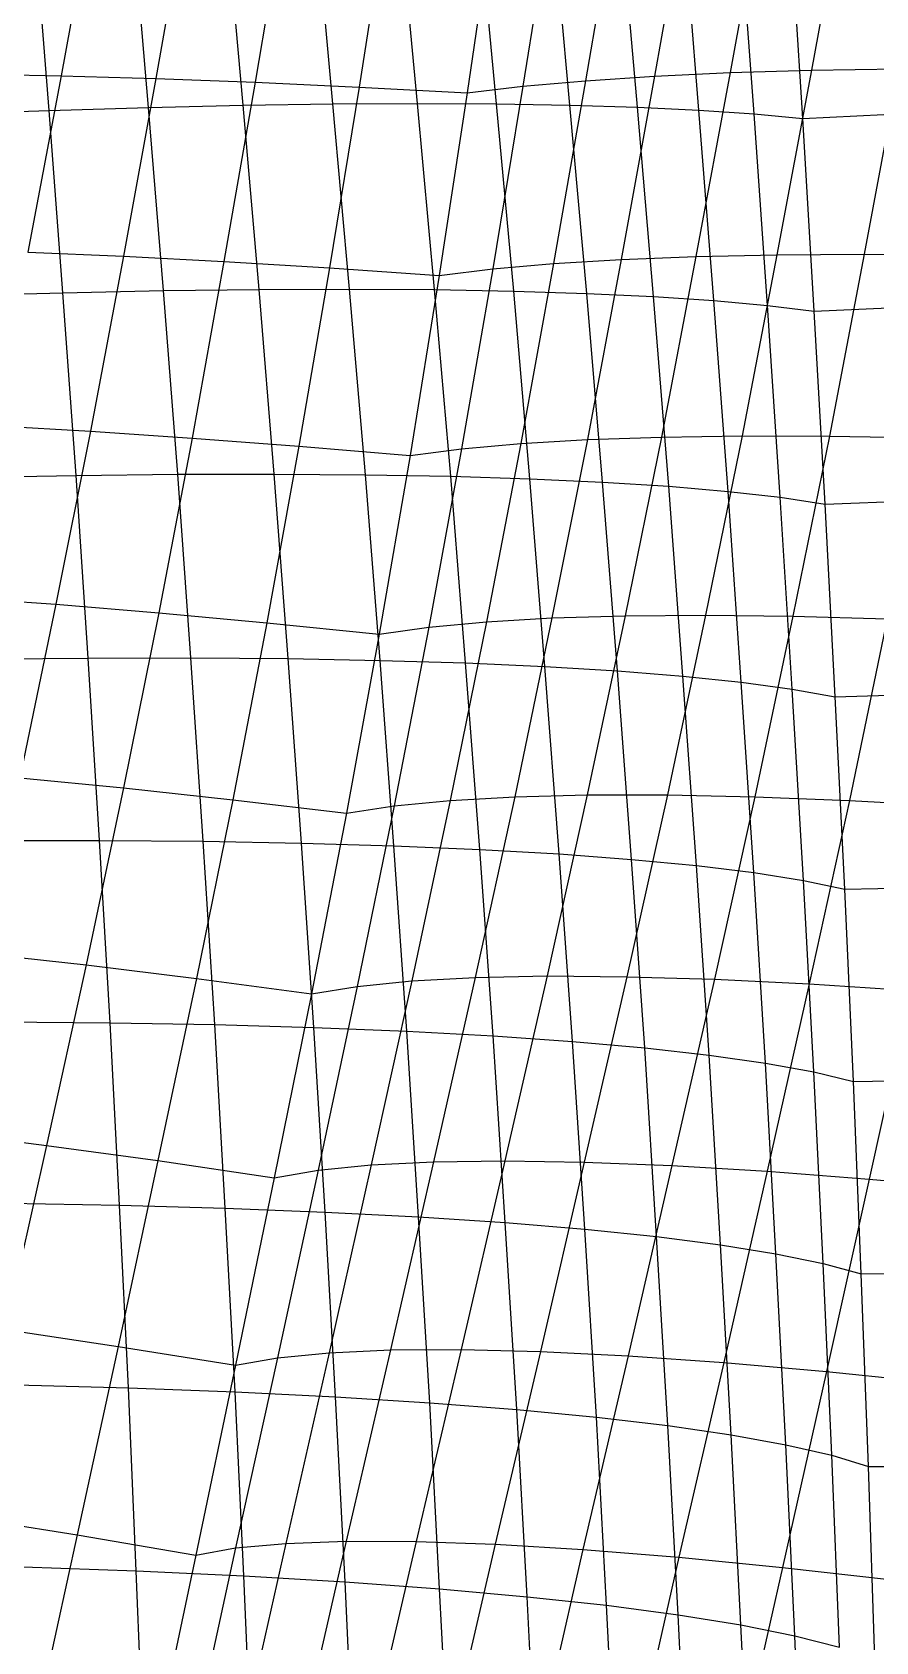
# Model space of a CAD drawing. Extents: x -429 to 429, y -1 to 209.
# Drawn here: x -371.35 to -361.31, y 160 to 179.16 of the extents above; entities that cross this region are included whole.
import ezdxf

# ---------------------------------------------------------------- set-up
doc = ezdxf.new("R2010")
doc.units = 0

msp = doc.modelspace()

# ---------------------------------------------------------------- linework, layer by layer
at = {"layer": 'default', "color": 5, "linetype": 'CONTINUOUS'}
for p, q in [((-363.553, 180.846, 150.04), (-363.945, 178.632, 149.878)), ((-362.645, 180.895, 148.681), (-363.047, 178.674, 148.504)), ((-361.671, 180.932, 147.37), (-362.077, 178.703, 147.182)), ((-370.616, 180.77, 158.432), (-371.008, 178.637, 158.265)), ((-369.503, 180.753, 157.326), (-369.883, 178.605, 157.165)), ((-368.337, 180.725, 156.279), (-368.701, 178.56, 156.131)), ((-367.12, 180.685, 155.294), (-367.464, 178.503, 155.163)), ((-365.856, 180.634, 154.373), (-366.178, 178.433, 154.267)), ((-365.856, 180.634, 154.373), (-366.178, 178.433, 154.267)), ((-365.161, 180.716, 152.89), (-365.513, 178.512, 152.764)), ((-364.393, 180.787, 151.445), (-364.767, 178.578, 151.299)), ((-363.047, 178.674, 148.504), (-362.077, 178.703, 147.182)), ((-362.077, 178.703, 147.182), (-362.489, 176.508, 146.988)), ((-362.077, 178.703, 147.182), (-361.038, 178.719, 145.916)), ((-361.038, 178.719, 145.916), (-361.45, 176.515, 145.714)), ((-372.073, 178.657, 159.425), (-371.008, 178.637, 158.265)), ((-371.008, 178.637, 158.265), (-371.406, 176.537, 158.09)), ((-371.008, 178.637, 158.265), (-369.883, 178.605, 157.165)), ((-369.883, 178.605, 157.165), (-370.269, 176.489, 156.997)), ((-369.883, 178.605, 157.165), (-368.701, 178.56, 156.131)), ((-368.701, 178.56, 156.131), (-369.071, 176.426, 155.974)), ((-368.701, 178.56, 156.131), (-367.464, 178.503, 155.163)), ((-366.178, 178.433, 154.267), (-365.513, 178.512, 152.764)), ((-365.513, 178.512, 152.764), (-365.872, 176.338, 152.628)), ((-365.513, 178.512, 152.764), (-364.767, 178.578, 151.299)), ((-364.767, 178.578, 151.299), (-365.149, 176.402, 151.146)), ((-364.767, 178.578, 151.299), (-363.945, 178.632, 149.878)), ((-363.945, 178.632, 149.878), (-364.342, 176.452, 149.708)), ((-363.945, 178.632, 149.878), (-363.047, 178.674, 148.504)), ((-363.047, 178.674, 148.504), (-363.454, 176.487, 148.321)), ((-367.464, 178.503, 155.163), (-367.816, 176.35, 155.024)), ((-367.464, 178.503, 155.163), (-366.178, 178.433, 154.267)), ((-366.178, 178.433, 154.267), (-366.51, 176.259, 154.151)), ((-366.178, 178.433, 154.267), (-366.51, 176.259, 154.151)), ((-371.406, 176.537, 158.09), (-370.269, 176.489, 156.997)), ((-370.269, 176.489, 156.997), (-370.66, 174.407, 156.823)), ((-370.269, 176.489, 156.997), (-369.071, 176.426, 155.974)), ((-369.071, 176.426, 155.974), (-369.449, 174.326, 155.809)), ((-369.071, 176.426, 155.974), (-367.816, 176.35, 155.024)), ((-365.872, 176.338, 152.628), (-365.149, 176.402, 151.146)), ((-365.149, 176.402, 151.146), (-365.538, 174.26, 150.983)), ((-365.149, 176.402, 151.146), (-364.342, 176.452, 149.708)), ((-364.342, 176.452, 149.708), (-364.744, 174.307, 149.531)), ((-364.342, 176.452, 149.708), (-363.454, 176.487, 148.321)), ((-363.454, 176.487, 148.321), (-363.865, 174.337, 148.131)), ((-363.454, 176.487, 148.321), (-362.489, 176.508, 146.988)), ((-362.489, 176.508, 146.988), (-362.904, 174.351, 146.788)), ((-362.489, 176.508, 146.988), (-361.45, 176.515, 145.714)), ((-361.45, 176.515, 145.714), (-361.864, 174.348, 145.508)), ((-361.45, 176.515, 145.714), (-360.34, 176.507, 144.505)), ((-367.816, 176.35, 155.024), (-368.179, 174.229, 154.874)), ((-367.816, 176.35, 155.024), (-366.51, 176.259, 154.151)), ((-366.51, 176.259, 154.151), (-366.856, 174.117, 154.021)), ((-366.51, 176.259, 154.151), (-366.856, 174.117, 154.021)), ((-366.51, 176.259, 154.151), (-365.872, 176.338, 152.628)), ((-365.872, 176.338, 152.628), (-366.242, 174.196, 152.482)), ((-371.808, 174.472, 157.911), (-370.66, 174.407, 156.823)), ((-370.66, 174.407, 156.823), (-371.071, 172.348, 156.63)), ((-370.66, 174.407, 156.823), (-369.449, 174.326, 155.809)), ((-369.449, 174.326, 155.809), (-369.847, 172.247, 155.626)), ((-369.449, 174.326, 155.809), (-368.179, 174.229, 154.874)), ((-365.538, 174.26, 150.983), (-364.744, 174.307, 149.531)), ((-364.744, 174.307, 149.531), (-365.168, 172.185, 149.335)), ((-364.744, 174.307, 149.531), (-363.865, 174.337, 148.131)), ((-363.865, 174.337, 148.131), (-364.297, 172.211, 147.922)), ((-363.865, 174.337, 148.131), (-362.904, 174.351, 146.788)), ((-362.904, 174.351, 146.788), (-363.34, 172.218, 146.569)), ((-362.904, 174.351, 146.788), (-361.864, 174.348, 145.508)), ((-361.864, 174.348, 145.508), (-362.299, 172.206, 145.282)), ((-361.864, 174.348, 145.508), (-360.749, 174.328, 144.295)), ((-368.179, 174.229, 154.874), (-368.562, 172.129, 154.705)), ((-368.179, 174.229, 154.874), (-366.856, 174.117, 154.021)), ((-366.856, 174.117, 154.021), (-367.222, 171.993, 153.873)), ((-366.856, 174.117, 154.021), (-367.222, 171.993, 153.873)), ((-366.856, 174.117, 154.021), (-366.242, 174.196, 152.482)), ((-366.242, 174.196, 152.482), (-366.633, 172.075, 152.317)), ((-366.242, 174.196, 152.482), (-365.538, 174.26, 150.983)), ((-365.538, 174.26, 150.983), (-365.948, 172.14, 150.802)), ((-372.23, 172.43, 157.713), (-371.071, 172.348, 156.63)), ((-371.071, 172.348, 156.63), (-371.502, 170.284, 156.423)), ((-371.071, 172.348, 156.63), (-369.847, 172.247, 155.626)), ((-369.847, 172.247, 155.626), (-370.266, 170.163, 155.427)), ((-369.847, 172.247, 155.626), (-368.562, 172.129, 154.705)), ((-365.948, 172.14, 150.802), (-365.168, 172.185, 149.335)), ((-365.168, 172.185, 149.335), (-365.61, 170.058, 149.123)), ((-365.168, 172.185, 149.335), (-364.297, 172.211, 147.922)), ((-364.297, 172.211, 147.922), (-364.747, 170.08, 147.698)), ((-364.297, 172.211, 147.922), (-363.34, 172.218, 146.569)), ((-363.34, 172.218, 146.569), (-363.792, 170.08, 146.336)), ((-363.34, 172.218, 146.569), (-362.299, 172.206, 145.282)), ((-362.299, 172.206, 145.282), (-362.751, 170.058, 145.041)), ((-362.299, 172.206, 145.282), (-361.179, 172.174, 144.065)), ((-368.562, 172.129, 154.705), (-368.967, 170.023, 154.519)), ((-368.562, 172.129, 154.705), (-367.222, 171.993, 153.873)), ((-367.222, 171.993, 153.873), (-366.633, 172.075, 152.317)), ((-366.633, 172.075, 152.317), (-367.046, 169.95, 152.133)), ((-366.633, 172.075, 152.317), (-365.948, 172.14, 150.802)), ((-365.948, 172.14, 150.802), (-366.378, 170.015, 150.604)), ((-361.179, 172.174, 144.065), (-361.627, 170.015, 143.821)), ((-367.222, 171.993, 153.873), (-367.613, 169.864, 153.704)), ((-367.222, 171.993, 153.873), (-367.613, 169.864, 153.704)), ((-371.502, 170.284, 156.423), (-370.266, 170.163, 155.427)), ((-370.266, 170.163, 155.427), (-370.713, 168.056, 155.206)), ((-370.266, 170.163, 155.427), (-368.967, 170.023, 154.519)), ((-365.61, 170.058, 149.123), (-364.747, 170.08, 147.698)), ((-364.747, 170.08, 147.698), (-365.226, 167.925, 147.452)), ((-364.747, 170.08, 147.698), (-363.792, 170.08, 146.336)), ((-363.792, 170.08, 146.336), (-364.275, 167.917, 146.079)), ((-363.792, 170.08, 146.336), (-362.751, 170.058, 145.041)), ((-368.967, 170.023, 154.519), (-369.4, 167.895, 154.311)), ((-368.967, 170.023, 154.519), (-367.613, 169.864, 153.704)), ((-367.613, 169.864, 153.704), (-367.046, 169.95, 152.133)), ((-367.046, 169.95, 152.133), (-367.487, 167.801, 151.928)), ((-367.046, 169.95, 152.133), (-366.378, 170.015, 150.604)), ((-366.378, 170.015, 150.604), (-366.836, 167.866, 150.384)), ((-366.378, 170.015, 150.604), (-365.61, 170.058, 149.123)), ((-365.61, 170.058, 149.123), (-366.081, 167.908, 148.889)), ((-362.751, 170.058, 145.041), (-363.233, 167.886, 144.777)), ((-362.751, 170.058, 145.041), (-361.627, 170.015, 143.821)), ((-361.627, 170.015, 143.821), (-362.105, 167.831, 143.553)), ((-361.627, 170.015, 143.821), (-360.427, 169.95, 142.681)), ((-367.613, 169.864, 153.704), (-368.031, 167.713, 153.514)), ((-367.613, 169.864, 153.704), (-368.031, 167.713, 153.514)), ((-371.961, 168.195, 156.194), (-370.713, 168.056, 155.206)), ((-370.713, 168.056, 155.206), (-371.183, 165.909, 154.968)), ((-370.713, 168.056, 155.206), (-369.4, 167.895, 154.311)), ((-369.4, 167.895, 154.311), (-369.857, 165.728, 154.086)), ((-369.4, 167.895, 154.311), (-368.031, 167.713, 153.514)), ((-368.031, 167.713, 153.514), (-367.487, 167.801, 151.928)), ((-367.487, 167.801, 151.928), (-367.952, 165.614, 151.706)), ((-367.487, 167.801, 151.928), (-366.836, 167.866, 150.384)), ((-366.836, 167.866, 150.384), (-367.319, 165.678, 150.147)), ((-366.836, 167.866, 150.384), (-366.081, 167.908, 148.889)), ((-366.081, 167.908, 148.889), (-366.577, 165.715, 148.638)), ((-366.081, 167.908, 148.889), (-365.226, 167.925, 147.452)), ((-365.226, 167.925, 147.452), (-365.73, 165.726, 147.188)), ((-365.226, 167.925, 147.452), (-364.275, 167.917, 146.079)), ((-364.275, 167.917, 146.079), (-364.782, 165.711, 145.804)), ((-364.275, 167.917, 146.079), (-363.233, 167.886, 144.777)), ((-363.233, 167.886, 144.777), (-363.739, 165.67, 144.494)), ((-363.233, 167.886, 144.777), (-362.105, 167.831, 143.553)), ((-362.105, 167.831, 143.553), (-362.606, 165.602, 143.266)), ((-362.105, 167.831, 143.553), (-360.896, 167.751, 142.413)), ((-368.031, 167.713, 153.514), (-368.473, 165.525, 153.307)), ((-368.031, 167.713, 153.514), (-368.473, 165.525, 153.307)), ((-360.896, 167.751, 142.413), (-361.39, 165.509, 142.125)), ((-372.444, 166.067, 155.948), (-371.183, 165.909, 154.968)), ((-371.183, 165.909, 154.968), (-371.671, 163.717, 154.72)), ((-371.183, 165.909, 154.968), (-369.857, 165.728, 154.086)), ((-369.857, 165.728, 154.086), (-370.332, 163.518, 153.85)), ((-369.857, 165.728, 154.086), (-368.473, 165.525, 153.307)), ((-367.952, 165.614, 151.706), (-367.319, 165.678, 150.147)), ((-367.319, 165.678, 150.147), (-367.819, 163.443, 149.899)), ((-367.319, 165.678, 150.147), (-366.577, 165.715, 148.638)), ((-366.577, 165.715, 148.638), (-367.088, 163.476, 148.377)), ((-366.577, 165.715, 148.638), (-365.73, 165.726, 147.188)), ((-365.73, 165.726, 147.188), (-366.248, 163.48, 146.914)), ((-365.73, 165.726, 147.188), (-364.782, 165.711, 145.804)), ((-364.782, 165.711, 145.804), (-365.304, 163.456, 145.52)), ((-364.782, 165.711, 145.804), (-363.739, 165.67, 144.494)), ((-368.473, 165.525, 153.307), (-368.934, 163.296, 153.087)), ((-368.473, 165.525, 153.307), (-368.934, 163.296, 153.087)), ((-368.473, 165.525, 153.307), (-367.952, 165.614, 151.706)), ((-367.952, 165.614, 151.706), (-368.435, 163.383, 151.472)), ((-363.739, 165.67, 144.494), (-364.26, 163.404, 144.203)), ((-363.739, 165.67, 144.494), (-362.606, 165.602, 143.266)), ((-362.606, 165.602, 143.266), (-363.123, 163.325, 142.97)), ((-362.606, 165.602, 143.266), (-361.39, 165.509, 142.125)), ((-361.39, 165.509, 142.125), (-361.899, 163.218, 141.828)), ((-361.39, 165.509, 142.125), (-360.097, 165.391, 141.079)), ((-371.671, 163.717, 154.72), (-370.332, 163.518, 153.85)), ((-370.332, 163.518, 153.85), (-370.82, 161.274, 153.604)), ((-370.332, 163.518, 153.85), (-368.934, 163.296, 153.087)), ((-368.934, 163.296, 153.087), (-368.435, 163.383, 151.472)), ((-368.435, 163.383, 151.472), (-368.932, 161.119, 151.23)), ((-368.435, 163.383, 151.472), (-367.819, 163.443, 149.899)), ((-367.819, 163.443, 149.899), (-368.334, 161.174, 149.641)), ((-367.819, 163.443, 149.899), (-367.088, 163.476, 148.377)), ((-367.088, 163.476, 148.377), (-367.617, 161.2, 148.104)), ((-367.088, 163.476, 148.377), (-366.248, 163.48, 146.914)), ((-366.248, 163.48, 146.914), (-366.785, 161.196, 146.629)), ((-366.248, 163.48, 146.914), (-365.304, 163.456, 145.52)), ((-365.304, 163.456, 145.52), (-365.843, 161.163, 145.224)), ((-365.304, 163.456, 145.52), (-364.26, 163.404, 144.203)), ((-364.26, 163.404, 144.203), (-364.798, 161.1, 143.898)), ((-364.26, 163.404, 144.203), (-363.123, 163.325, 142.97)), ((-368.934, 163.296, 153.087), (-369.407, 161.034, 152.86)), ((-368.934, 163.296, 153.087), (-369.407, 161.034, 152.86)), ((-363.123, 163.325, 142.97), (-363.657, 161.009, 142.66)), ((-363.123, 163.325, 142.97), (-361.899, 163.218, 141.828)), ((-361.899, 163.218, 141.828), (-362.425, 160.888, 141.518)), ((-361.899, 163.218, 141.828), (-360.596, 163.085, 140.785)), ((-372.173, 161.491, 154.462), (-370.82, 161.274, 153.604)), ((-370.82, 161.274, 153.604), (-371.311, 159.012, 153.359)), ((-370.82, 161.274, 153.604), (-369.407, 161.034, 152.86)), ((-368.932, 161.119, 151.23), (-369.431, 158.836, 150.986)), ((-369.407, 161.034, 152.86), (-368.932, 161.119, 151.23)), ((-368.932, 161.119, 151.23), (-368.334, 161.174, 149.641)), ((-368.334, 161.174, 149.641), (-368.849, 158.884, 149.384)), ((-368.334, 161.174, 149.641), (-367.617, 161.2, 148.104)), ((-367.617, 161.2, 148.104), (-368.144, 158.902, 147.834)), ((-367.617, 161.2, 148.104), (-366.785, 161.196, 146.629)), ((-366.785, 161.196, 146.629), (-367.319, 158.889, 146.346)), ((-366.785, 161.196, 146.629), (-365.843, 161.163, 145.224)), ((-365.843, 161.163, 145.224), (-366.381, 158.845, 144.931)), ((-365.843, 161.163, 145.224), (-364.798, 161.1, 143.898)), ((-364.798, 161.1, 143.898), (-365.335, 158.771, 143.597)), ((-364.798, 161.1, 143.898), (-363.657, 161.009, 142.66)), ((-369.407, 161.034, 152.86), (-369.884, 158.757, 152.63)), ((-369.407, 161.034, 152.86), (-369.884, 158.757, 152.63)), ((-363.657, 161.009, 142.66), (-364.189, 158.668, 142.355)), ((-363.657, 161.009, 142.66), (-362.425, 160.888, 141.518)), ((-362.425, 160.888, 141.518), (-362.95, 158.535, 141.212)), ((-362.425, 160.888, 141.518), (-361.112, 160.74, 140.479))]:
    msp.add_line(p, q, dxfattribs=at)
at = {"layer": 'default', "color": 3, "linetype": 'CONTINUOUS'}
for p, q in [((-369.969, 178.261, 169.04), (-370.154, 180.438, 168.727)), ((-368.842, 178.287, 167.968), (-369.039, 180.474, 167.646)), ((-367.774, 178.302, 166.839), (-367.979, 180.501, 166.512)), ((-366.768, 178.308, 165.657), (-366.977, 180.519, 165.327)), ((-365.826, 178.303, 164.423), (-366.036, 180.526, 164.095)), ((-364.953, 178.288, 163.143), (-365.159, 180.524, 162.819)), ((-364.149, 178.263, 161.819), (-364.347, 180.511, 161.502)), ((-363.418, 178.228, 160.455), (-363.603, 180.49, 160.146)), ((-362.762, 178.183, 159.056), (-362.928, 180.458, 158.757)), ((-371.152, 178.225, 170.051), (-371.323, 180.392, 169.751)), ((-362.181, 178.128, 157.624), (-362.324, 180.417, 157.336)), ((-362.181, 178.128, 157.624), (-362.324, 180.417, 157.336)), ((-372.387, 178.18, 171), (-371.152, 178.225, 170.051)), ((-371.152, 178.225, 170.051), (-369.969, 178.261, 169.04)), ((-370.988, 176.055, 170.347), (-371.152, 178.225, 170.051)), ((-369.969, 178.261, 169.04), (-368.842, 178.287, 167.968)), ((-369.79, 176.08, 169.349), (-369.969, 178.261, 169.04)), ((-368.842, 178.287, 167.968), (-367.774, 178.302, 166.839)), ((-368.652, 176.095, 168.286), (-368.842, 178.287, 167.968)), ((-367.774, 178.302, 166.839), (-366.768, 178.308, 165.657)), ((-367.576, 176.098, 167.162), (-367.774, 178.302, 166.839)), ((-366.768, 178.308, 165.657), (-365.826, 178.303, 164.423)), ((-366.565, 176.092, 165.981), (-366.768, 178.308, 165.657)), ((-365.826, 178.303, 164.423), (-364.953, 178.288, 163.143)), ((-365.623, 176.075, 164.746), (-365.826, 178.303, 164.423)), ((-364.953, 178.288, 163.143), (-364.149, 178.263, 161.819)), ((-364.753, 176.047, 163.461), (-364.953, 178.288, 163.143)), ((-364.149, 178.263, 161.819), (-363.418, 178.228, 160.455)), ((-363.958, 176.01, 162.13), (-364.149, 178.263, 161.819)), ((-363.418, 178.228, 160.455), (-362.762, 178.183, 159.056)), ((-363.24, 175.962, 160.758), (-363.418, 178.228, 160.455)), ((-362.762, 178.183, 159.056), (-362.181, 178.128, 157.624)), ((-362.602, 175.904, 159.349), (-362.762, 178.183, 159.056)), ((-362.181, 178.128, 157.624), (-360.805, 178.197, 156.779)), ((-362.045, 175.836, 157.908), (-362.181, 178.128, 157.624)), ((-362.045, 175.836, 157.908), (-362.181, 178.128, 157.624)), ((-372.239, 176.02, 171.278), (-370.988, 176.055, 170.347)), ((-370.988, 176.055, 170.347), (-369.79, 176.08, 169.349)), ((-370.832, 173.882, 170.637), (-370.988, 176.055, 170.347)), ((-369.79, 176.08, 169.349), (-368.652, 176.095, 168.286)), ((-369.621, 173.896, 169.651), (-369.79, 176.08, 169.349)), ((-368.652, 176.095, 168.286), (-367.576, 176.098, 167.162)), ((-368.472, 173.898, 168.597), (-368.652, 176.095, 168.286)), ((-367.576, 176.098, 167.162), (-366.565, 176.092, 165.981)), ((-367.388, 173.89, 167.477), (-367.576, 176.098, 167.162)), ((-366.565, 176.092, 165.981), (-365.623, 176.075, 164.746)), ((-366.372, 173.872, 166.297), (-366.565, 176.092, 165.981)), ((-365.623, 176.075, 164.746), (-364.753, 176.047, 163.461)), ((-365.43, 173.842, 165.06), (-365.623, 176.075, 164.746)), ((-364.753, 176.047, 163.461), (-363.958, 176.01, 162.13)), ((-364.564, 173.803, 163.771), (-364.753, 176.047, 163.461)), ((-363.958, 176.01, 162.13), (-363.24, 175.962, 160.758)), ((-363.776, 173.752, 162.434), (-363.958, 176.01, 162.13)), ((-363.24, 175.962, 160.758), (-362.602, 175.904, 159.349)), ((-363.071, 173.692, 161.054), (-363.24, 175.962, 160.758)), ((-362.602, 175.904, 159.349), (-362.045, 175.836, 157.908)), ((-362.45, 173.621, 159.636), (-362.602, 175.904, 159.349)), ((-362.045, 175.836, 157.908), (-360.651, 175.897, 157.086)), ((-361.916, 173.541, 158.185), (-362.045, 175.836, 157.908)), ((-361.916, 173.541, 158.185), (-362.045, 175.836, 157.908)), ((-372.1, 173.858, 171.55), (-370.832, 173.882, 170.637)), ((-370.832, 173.882, 170.637), (-369.621, 173.896, 169.651)), ((-370.688, 171.708, 170.917), (-370.832, 173.882, 170.637)), ((-369.621, 173.896, 169.651), (-368.472, 173.898, 168.597)), ((-369.465, 171.71, 169.942), (-369.621, 173.896, 169.651)), ((-368.472, 173.898, 168.597), (-367.388, 173.89, 167.477)), ((-368.306, 171.701, 168.896), (-368.472, 173.898, 168.597)), ((-367.388, 173.89, 167.477), (-366.372, 173.872, 166.297)), ((-367.214, 171.681, 167.781), (-367.388, 173.89, 167.477)), ((-366.372, 173.872, 166.297), (-365.43, 173.842, 165.06)), ((-366.195, 171.65, 166.602), (-366.372, 173.872, 166.297)), ((-365.43, 173.842, 165.06), (-364.564, 173.803, 163.771)), ((-365.252, 171.609, 165.364), (-365.43, 173.842, 165.06)), ((-364.564, 173.803, 163.771), (-363.776, 173.752, 162.434)), ((-364.388, 171.557, 164.071), (-364.564, 173.803, 163.771)), ((-363.776, 173.752, 162.434), (-363.071, 173.692, 161.054)), ((-363.608, 171.494, 162.728), (-363.776, 173.752, 162.434)), ((-363.071, 173.692, 161.054), (-362.45, 173.621, 159.636)), ((-362.914, 171.422, 161.341), (-363.071, 173.692, 161.054)), ((-362.45, 173.621, 159.636), (-361.916, 173.541, 158.185)), ((-362.309, 171.339, 159.915), (-362.45, 173.621, 159.636)), ((-361.916, 173.541, 158.185), (-360.506, 173.593, 157.387)), ((-361.795, 171.247, 158.456), (-361.916, 173.541, 158.185)), ((-361.795, 171.247, 158.456), (-361.916, 173.541, 158.185)), ((-371.969, 171.696, 171.814), (-370.688, 171.708, 170.917)), ((-370.688, 171.708, 170.917), (-369.465, 171.71, 169.942)), ((-370.552, 169.538, 171.191), (-370.688, 171.708, 170.917)), ((-369.465, 171.71, 169.942), (-368.306, 171.701, 168.896)), ((-369.317, 169.528, 170.229), (-369.465, 171.71, 169.942)), ((-368.306, 171.701, 168.896), (-367.214, 171.681, 167.781)), ((-368.147, 169.507, 169.19), (-368.306, 171.701, 168.896)), ((-367.214, 171.681, 167.781), (-366.195, 171.65, 166.602)), ((-367.048, 169.474, 168.079), (-367.214, 171.681, 167.781)), ((-366.195, 171.65, 166.602), (-365.252, 171.609, 165.364)), ((-366.024, 169.431, 166.901), (-366.195, 171.65, 166.602)), ((-365.252, 171.609, 165.364), (-364.388, 171.557, 164.071)), ((-365.08, 169.378, 165.661), (-365.252, 171.609, 165.364)), ((-364.388, 171.557, 164.071), (-363.608, 171.494, 162.728)), ((-364.22, 169.313, 164.364), (-364.388, 171.557, 164.071)), ((-363.608, 171.494, 162.728), (-362.914, 171.422, 161.341)), ((-363.447, 169.239, 163.015), (-363.608, 171.494, 162.728)), ((-362.914, 171.422, 161.341), (-362.309, 171.339, 159.915)), ((-362.764, 169.155, 161.621), (-362.914, 171.422, 161.341)), ((-362.309, 171.339, 159.915), (-361.795, 171.247, 158.456)), ((-362.175, 169.061, 160.187), (-362.309, 171.339, 159.915)), ((-361.795, 171.247, 158.456), (-360.37, 171.289, 157.679)), ((-361.682, 168.958, 158.719), (-361.795, 171.247, 158.456)), ((-361.682, 168.958, 158.719), (-361.795, 171.247, 158.456)), ((-371.847, 169.537, 172.073), (-370.552, 169.538, 171.191)), ((-370.552, 169.538, 171.191), (-369.317, 169.528, 170.229)), ((-370.426, 167.369, 171.457), (-370.552, 169.538, 171.191)), ((-369.317, 169.528, 170.229), (-368.147, 169.507, 169.19)), ((-369.179, 167.347, 170.506), (-369.317, 169.528, 170.229)), ((-368.147, 169.507, 169.19), (-367.048, 169.474, 168.079)), ((-368, 167.313, 169.474), (-368.147, 169.507, 169.19)), ((-367.048, 169.474, 168.079), (-366.024, 169.431, 166.901)), ((-366.894, 167.268, 168.368), (-367.048, 169.474, 168.079)), ((-366.024, 169.431, 166.901), (-365.08, 169.378, 165.661)), ((-365.866, 167.213, 167.191), (-366.024, 169.431, 166.901)), ((-365.08, 169.378, 165.661), (-364.22, 169.313, 164.364)), ((-364.921, 167.147, 165.949), (-365.08, 169.378, 165.661)), ((-364.22, 169.313, 164.364), (-363.447, 169.239, 163.015)), ((-364.063, 167.071, 164.648), (-364.22, 169.313, 164.364)), ((-363.447, 169.239, 163.015), (-362.764, 169.155, 161.621)), ((-363.297, 166.984, 163.293), (-363.447, 169.239, 163.015)), ((-362.764, 169.155, 161.621), (-362.175, 169.061, 160.187)), ((-362.626, 166.889, 161.892), (-362.764, 169.155, 161.621)), ((-362.175, 169.061, 160.187), (-361.682, 168.958, 158.719)), ((-362.052, 166.784, 160.45), (-362.175, 169.061, 160.187)), ((-361.682, 168.958, 158.719), (-360.242, 168.989, 157.964)), ((-361.579, 166.67, 158.974), (-361.682, 168.958, 158.719)), ((-361.579, 166.67, 158.974), (-361.682, 168.958, 158.719)), ((-371.736, 167.38, 172.323), (-370.426, 167.369, 171.457)), ((-370.426, 167.369, 171.457), (-369.179, 167.347, 170.506)), ((-370.314, 165.197, 171.712), (-370.426, 167.369, 171.457)), ((-369.179, 167.347, 170.506), (-368, 167.313, 169.474)), ((-369.056, 165.162, 170.772), (-369.179, 167.347, 170.506)), ((-368, 167.313, 169.474), (-366.894, 167.268, 168.368)), ((-367.868, 165.116, 169.747), (-368, 167.313, 169.474)), ((-366.894, 167.268, 168.368), (-365.866, 167.213, 167.191)), ((-366.755, 165.059, 168.644), (-366.894, 167.268, 168.368)), ((-365.866, 167.213, 167.191), (-364.921, 167.147, 165.949)), ((-365.723, 164.991, 167.468), (-365.866, 167.213, 167.191)), ((-364.921, 167.147, 165.949), (-364.063, 167.071, 164.648)), ((-364.777, 164.913, 166.224), (-364.921, 167.147, 165.949)), ((-364.063, 167.071, 164.648), (-363.297, 166.984, 163.293)), ((-363.922, 164.824, 164.92), (-364.063, 167.071, 164.648)), ((-363.297, 166.984, 163.293), (-362.626, 166.889, 161.892)), ((-363.162, 164.727, 163.56), (-363.297, 166.984, 163.293)), ((-362.626, 166.889, 161.892), (-362.052, 166.784, 160.45)), ((-362.501, 164.62, 162.153), (-362.626, 166.889, 161.892)), ((-362.052, 166.784, 160.45), (-361.579, 166.67, 158.974)), ((-361.941, 164.504, 160.704), (-362.052, 166.784, 160.45)), ((-361.579, 166.67, 158.974), (-360.125, 166.691, 158.24)), ((-361.486, 164.381, 159.221), (-361.579, 166.67, 158.974)), ((-361.486, 164.381, 159.221), (-361.579, 166.67, 158.974)), ((-371.635, 165.221, 172.565), (-370.314, 165.197, 171.712)), ((-370.314, 165.197, 171.712), (-369.056, 165.162, 170.772)), ((-370.208, 163.023, 171.963), (-370.314, 165.197, 171.712)), ((-369.056, 165.162, 170.772), (-367.868, 165.116, 169.747)), ((-368.939, 162.975, 171.033), (-369.056, 165.162, 170.772)), ((-367.868, 165.116, 169.747), (-366.755, 165.059, 168.644)), ((-367.742, 162.917, 170.015), (-367.868, 165.116, 169.747)), ((-366.755, 165.059, 168.644), (-365.723, 164.991, 167.468)), ((-366.622, 162.847, 168.916), (-366.755, 165.059, 168.644)), ((-365.723, 164.991, 167.468), (-364.777, 164.913, 166.224)), ((-365.586, 162.766, 167.741), (-365.723, 164.991, 167.468)), ((-364.777, 164.913, 166.224), (-363.922, 164.824, 164.92)), ((-364.639, 162.676, 166.495), (-364.777, 164.913, 166.224)), ((-363.922, 164.824, 164.92), (-363.162, 164.727, 163.56)), ((-363.787, 162.575, 165.187), (-363.922, 164.824, 164.92)), ((-363.162, 164.727, 163.56), (-362.501, 164.62, 162.153)), ((-363.033, 162.466, 163.822), (-363.162, 164.727, 163.56)), ((-362.501, 164.62, 162.153), (-361.941, 164.504, 160.704)), ((-362.382, 162.348, 162.408), (-362.501, 164.62, 162.153)), ((-361.941, 164.504, 160.704), (-361.486, 164.381, 159.221)), ((-361.837, 162.222, 160.952), (-361.941, 164.504, 160.704)), ((-361.486, 164.381, 159.221), (-360.019, 164.39, 158.507)), ((-361.401, 162.088, 159.462), (-361.486, 164.381, 159.221)), ((-361.401, 162.088, 159.462), (-361.486, 164.381, 159.221)), ((-371.542, 163.059, 172.802), (-370.208, 163.023, 171.963)), ((-370.208, 163.023, 171.963), (-368.939, 162.975, 171.033)), ((-370.115, 160.847, 172.205), (-370.208, 163.023, 171.963)), ((-368.939, 162.975, 171.033), (-367.742, 162.917, 170.015)), ((-368.836, 160.787, 171.284), (-368.939, 162.975, 171.033)), ((-367.742, 162.917, 170.015), (-366.622, 162.847, 168.916)), ((-367.63, 160.715, 170.272), (-367.742, 162.917, 170.015)), ((-366.622, 162.847, 168.916), (-365.586, 162.766, 167.741)), ((-366.504, 160.632, 169.176), (-366.622, 162.847, 168.916)), ((-365.586, 162.766, 167.741), (-364.639, 162.676, 166.495)), ((-365.464, 160.539, 168.002), (-365.586, 162.766, 167.741)), ((-364.639, 162.676, 166.495), (-363.787, 162.575, 165.187)), ((-364.517, 160.437, 166.755), (-364.639, 162.676, 166.495)), ((-363.787, 162.575, 165.187), (-363.033, 162.466, 163.822)), ((-363.667, 160.324, 165.443), (-363.787, 162.575, 165.187)), ((-363.033, 162.466, 163.822), (-362.382, 162.348, 162.408)), ((-362.918, 160.203, 164.073), (-363.033, 162.466, 163.822)), ((-362.382, 162.348, 162.408), (-361.837, 162.222, 160.952)), ((-362.277, 160.074, 162.653), (-362.382, 162.348, 162.408)), ((-361.837, 162.222, 160.952), (-361.401, 162.088, 159.462)), ((-361.744, 159.938, 161.191), (-361.837, 162.222, 160.952)), ((-361.401, 162.088, 159.462), (-359.922, 162.086, 158.767)), ((-361.325, 159.794, 159.695), (-361.401, 162.088, 159.462)), ((-361.325, 159.794, 159.695), (-361.401, 162.088, 159.462)), ((-371.46, 160.895, 173.03), (-370.115, 160.847, 172.205)), ((-370.115, 160.847, 172.205), (-368.836, 160.787, 171.284)), ((-370.029, 158.672, 172.441), (-370.115, 160.847, 172.205)), ((-368.836, 160.787, 171.284), (-367.63, 160.715, 170.272)), ((-368.739, 158.599, 171.53), (-368.836, 160.787, 171.284)), ((-367.63, 160.715, 170.272), (-366.504, 160.632, 169.176)), ((-367.524, 158.514, 170.525), (-367.63, 160.715, 170.272)), ((-366.504, 160.632, 169.176), (-365.464, 160.539, 168.002)), ((-366.392, 158.419, 169.433), (-366.504, 160.632, 169.176)), ((-365.464, 160.539, 168.002), (-364.517, 160.437, 166.755)), ((-365.348, 158.313, 168.258), (-365.464, 160.539, 168.002)), ((-364.517, 160.437, 166.755), (-363.667, 160.324, 165.443)), ((-364.4, 158.198, 167.01), (-364.517, 160.437, 166.755)), ((-363.667, 160.324, 165.443), (-362.918, 160.203, 164.073)), ((-363.552, 158.073, 165.694), (-363.667, 160.324, 165.443)), ((-362.918, 160.203, 164.073), (-362.277, 160.074, 162.653)), ((-362.81, 157.941, 164.319), (-362.918, 160.203, 164.073)), ((-362.277, 160.074, 162.653), (-361.744, 159.938, 161.191)), ((-362.178, 157.801, 162.892), (-362.277, 160.074, 162.653))]:
    msp.add_line(p, q, dxfattribs=at)

doc.saveas('drawing.dxf')
